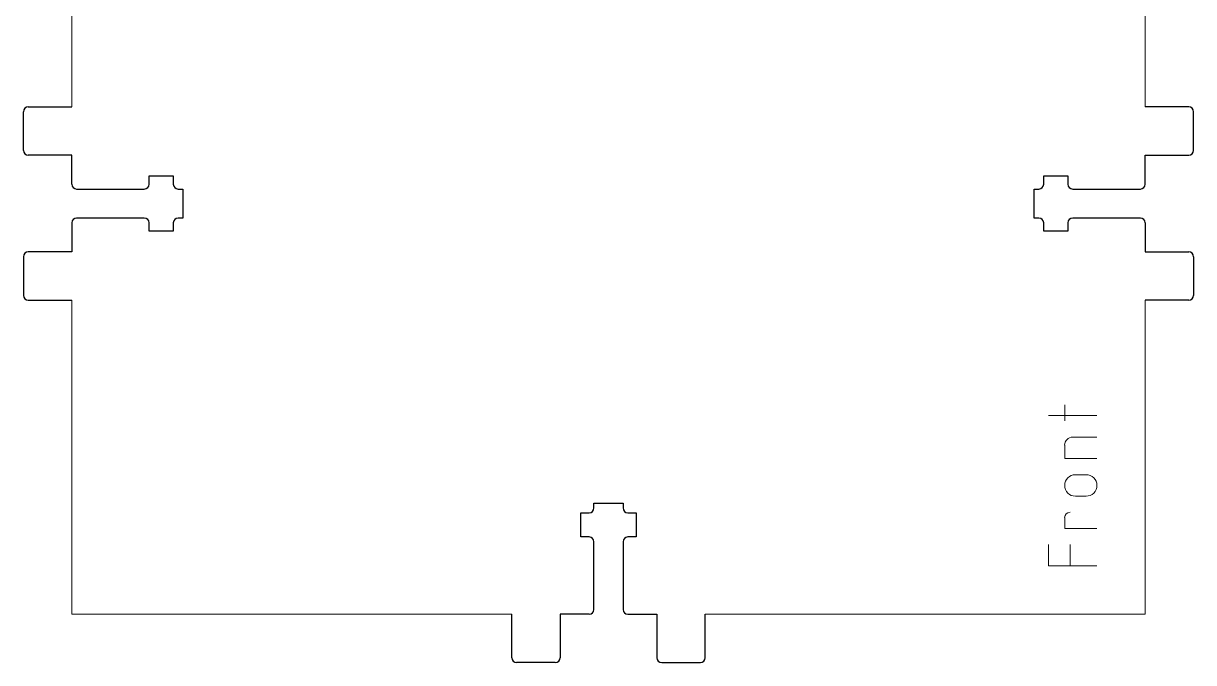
# Model space of a CAD drawing. Header units: millimetres. Extents: x 9 to 520, y 0 to 300.
# Drawn here: x 269.5 to 390.5, y 2.5 to 68.6 of the extents above; entities that cross this region are included whole.
import ezdxf

# ---------------------------------------------------------------- set-up
doc = ezdxf.new("R2010")
doc.units = ezdxf.units.MM
doc.layers.get('0').update_dxf_attribs({"linetype": 'CONTINUOUS', "lineweight": 25, "true_color": 0x000000})
doc.layers.add('Etch', color=1, linetype='CONTINUOUS', lineweight=0, true_color=0xff0000)
doc.layers.add('Front', color=7, linetype='CONTINUOUS', lineweight=0, true_color=0x000000)

msp = doc.modelspace()

# ---------------------------------------------------------------- linework, layer by layer
for p, q in [((269.5, 55.5), (269.5, 59.5)), ((270, 60), (274.5, 60)), ((390, 60), (385.5, 60)), ((390.5, 55.5), (390.5, 59.5)), ((274.5, 55), (270, 55)), ((274.5, 52), (274.5, 55)), ((385.5, 52), (385.5, 55)), ((385.5, 55), (390, 55)), ((282.5, 52.86), (285, 52.86)), ((282.5, 52), (282.5, 52.86)), ((285, 52.86), (285, 52)), ((375, 52), (375, 52.86)), ((375, 52.86), (377.5, 52.86)), ((377.5, 52.86), (377.5, 52)), ((275, 51.5), (282, 51.5)), ((285.5, 51.5), (286, 51.5)), ((286, 51.5), (286, 48.5)), ((374, 48.5), (374, 51.5)), ((374, 51.5), (374.5, 51.5)), ((378, 51.5), (385, 51.5)), ((282, 48.5), (275, 48.5)), ((286, 48.5), (285.5, 48.5)), ((374.5, 48.5), (374, 48.5)), ((385, 48.5), (378, 48.5)), ((274.5, 48), (274.5, 45)), ((282.5, 47.14), (282.5, 48)), ((285, 48), (285, 47.14)), ((375, 47.14), (375, 48)), ((377.5, 48), (377.5, 47.14)), ((385.5, 48), (385.5, 45)), ((285, 47.14), (282.5, 47.14)), ((377.5, 47.14), (375, 47.14)), ((274.5, 45), (270, 45)), ((385.5, 45), (390, 45)), ((269.5, 44.5), (269.5, 40.5)), ((390.5, 44.5), (390.5, 40.5)), ((270, 40), (274.5, 40)), ((390, 40), (385.5, 40)), ((328.5, 19), (331.5, 19)), ((328.5, 18.5), (328.5, 19)), ((331.5, 19), (331.5, 18.5)), ((327.14, 18), (328, 18)), ((327.14, 15.5), (327.14, 18)), ((332, 18), (332.86, 18)), ((332.86, 18), (332.86, 15.5)), ((328, 15.5), (327.14, 15.5)), ((328.5, 8), (328.5, 15)), ((331.5, 15), (331.5, 8)), ((332.86, 15.5), (332, 15.5)), ((320, 3), (320, 7.5)), ((325, 7.5), (325, 3)), ((328, 7.5), (325, 7.5)), ((332, 7.5), (335, 7.5)), ((335, 7.5), (335, 3)), ((340, 3), (340, 7.5)), ((324.5, 2.5), (320.5, 2.5)), ((335.5, 2.5), (339.5, 2.5))]:
    msp.add_line(p, q)
for centre, start, end in [((270, 59.5), 90, 180), ((390, 59.5), 360, 90), ((270, 55.5), 180, 270), ((390, 55.5), 270, 360), ((275, 52), 180, 270), ((282, 52), 270, 0), ((285.5, 52), 180, 270), ((374.5, 52), 270, 360), ((378, 52), 180, 270), ((385, 52), 270, 360), ((275, 48), 90, 180), ((282, 48), 0, 90), ((285.5, 48), 90, 180), ((374.5, 48), 360, 90), ((378, 48), 90, 180), ((385, 48), 0, 90), ((270, 44.5), 90, 180), ((390, 44.5), 360, 90), ((270, 40.5), 180, 270), ((390, 40.5), 270, 360), ((328, 18.5), 270, 0), ((332, 18.5), 180, 270), ((328, 15), 360, 90), ((332, 15), 90, 180), ((328, 8), 270, 0), ((332, 8), 180, 270), ((320.5, 3), 180, 270), ((324.5, 3), 270, 0), ((335.5, 3), 180, 270), ((339.5, 3), 270, 0)]:
    msp.add_arc(centre, 0.5, start, end)
at = {"layer": 'Etch'}
for p, q in [((377.17, 27.5), (377.17, 29.17)), ((375.5, 28.06), (380.5, 28.06)), ((378, 25.83), (380.5, 25.83)), ((377.17, 23.61), (377.17, 25)), ((380.5, 23.61), (377.17, 23.61)), ((379.39, 21.94), (378.28, 21.94)), ((378.28, 19.72), (379.39, 19.72)), ((377.17, 16.39), (377.17, 17.5)), ((380.5, 16.39), (377.17, 16.39)), ((375.5, 14.72), (375.5, 12.5)), ((377.72, 12.5), (377.72, 14.72)), ((375.5, 12.5), (380.5, 12.5))]:
    msp.add_line(p, q, dxfattribs=at)
for centre, radius, start, end in [((378, 25), 0.833, 90, 180), ((378.28, 20.83), 1.11, 90, 270), ((379.39, 20.83), 1.11, 270, 90), ((377.72, 17.5), 0.556, 90, 180)]:
    msp.add_arc(centre, radius, start, end, dxfattribs=at)
at = {"layer": 'Front'}
for p, q in [((274.5, 60), (274.5, 240)), ((385.5, 140), (385.5, 60)), ((274.5, 7.5), (274.5, 40)), ((385.5, 40), (385.5, 7.5)), ((274.5, 7.5), (320, 7.5)), ((340, 7.5), (385.5, 7.5))]:
    msp.add_line(p, q, dxfattribs=at)

doc.saveas('drawing.dxf')
